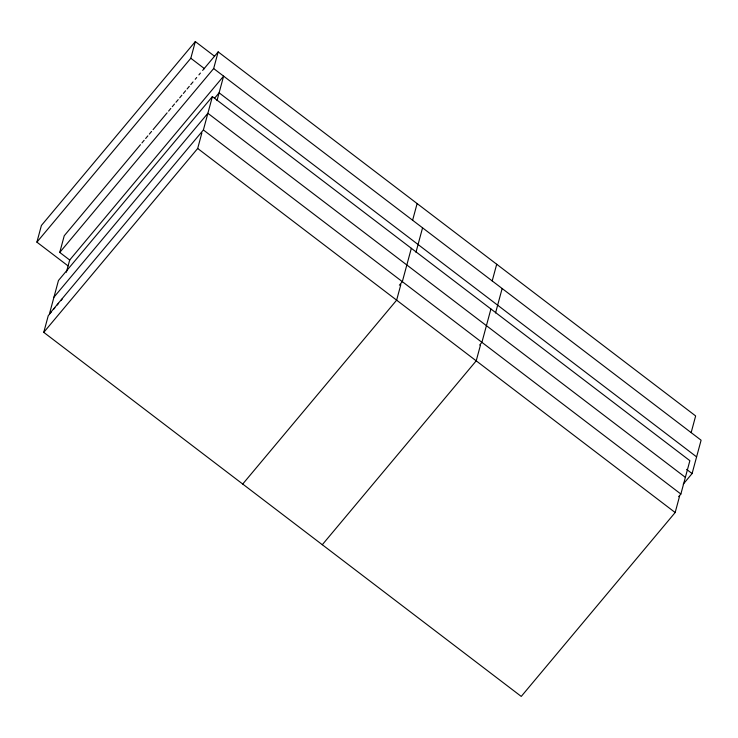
<?xml version="1.0" encoding="UTF-8"?>
<svg xmlns="http://www.w3.org/2000/svg" width="738" height="738" viewBox="0 0 738 738"><rect width="100%" height="100%" fill="white"/><g stroke="black" fill="none" stroke-linecap="round" stroke-linejoin="round"><path stroke-width="1.11" d="M68.071 265.911L36.9 242.147L41.402 225.468L195.321 41.577L214.573 56.263M69.824 260.127L59.741 252.433L64.243 235.754L140.46 144.694M679.67 495.853L675.169 512.532L521.249 696.423L43.763 332.349L48.256 315.67L51.217 312.137M66.392 272.248L69.686 260.016L223.614 76.134L217.009 100.599M36.9 242.147L190.819 58.256L195.321 41.577M59.741 252.433L213.66 68.551L218.162 51.872L695.648 415.937L691.155 432.616M43.763 332.349L197.683 148.467L201.88 132.895M212.378 96.604L58.459 280.495L49.455 313.853L203.384 129.962L212.378 96.604L689.873 460.678L680.87 494.036L678.646 496.683M412.616 220.247L417.118 203.568M400.835 284.591L396.638 300.163L242.71 484.045M411.334 248.3L402.33 281.658L399.378 285.2M415.964 252.295L422.56 227.83M492.2 280.92L496.702 264.241M480.42 345.273L476.213 360.836L322.294 544.727M490.918 308.982L481.914 342.34L479.691 344.987M495.549 312.967L502.144 288.512M683.222 484.174L692.096 473.565L701.1 440.208L213.66 68.551M141.945 142.932L144.159 140.275M145.644 138.504L147.858 135.857M149.344 134.085L151.567 131.438M153.043 129.667L167.102 112.868M168.587 111.106L170.801 108.449M172.286 106.678L174.5 104.03M175.985 102.259L178.199 99.612M179.685 97.84L181.899 95.193M183.384 93.422L185.607 90.765M187.083 89.003L189.306 86.346M190.782 84.584L193.005 81.927M195.219 79.28L196.705 77.508M198.919 74.852L200.404 73.09M202.627 70.433L218.162 51.872M214.666 98.117L219.112 92.813L696.598 456.887M53.957 297.174L207.876 113.283L685.371 477.357M53.44 309.48L54.916 307.718M57.14 305.062L58.616 303.29M60.839 300.643L62.315 298.872M190.819 58.256L204.574 68.745M686.598 469.368L692.096 473.565M203.384 129.962L680.87 494.036M197.683 148.467L675.169 512.532"/></g></svg>
